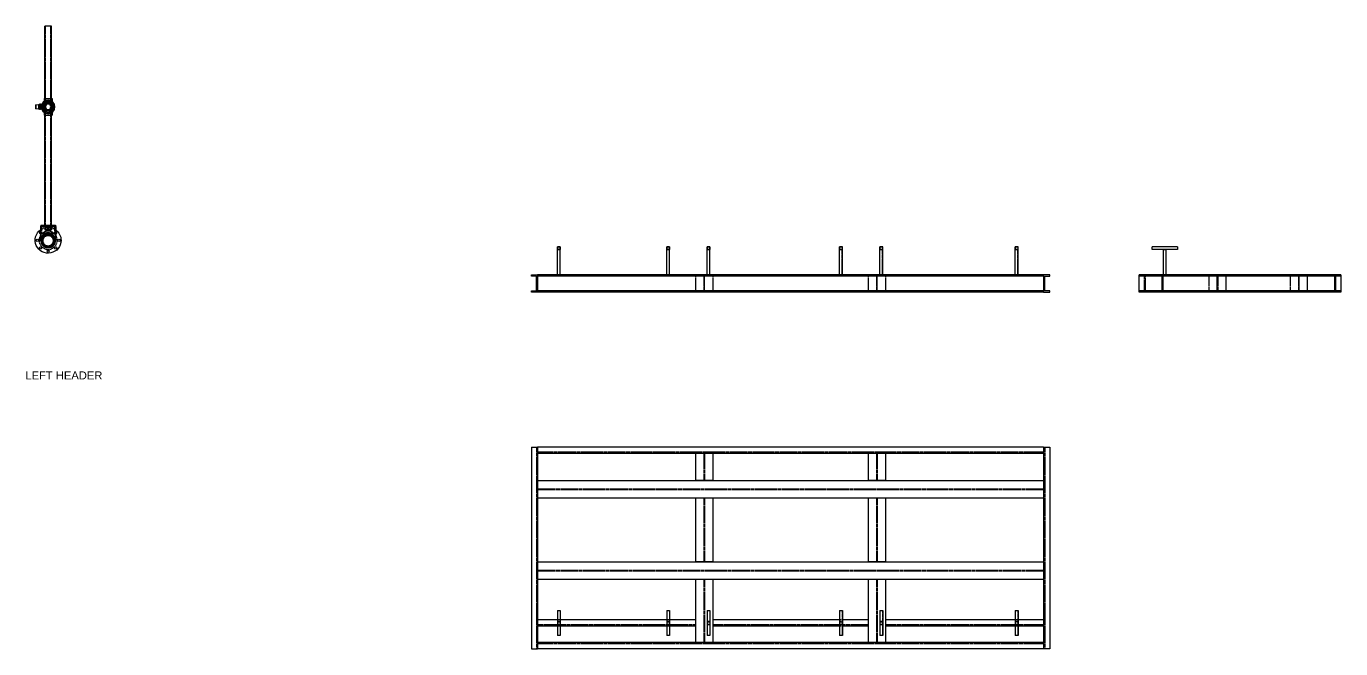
# Model space of a CAD drawing. Header units: inches. Extents: x 384 to 2495, y 344 to 1371.
# Drawn here: x 1453.6 to 1910.2, y 343.6 to 559.9 of the extents above; entities that cross this region are included whole.
import ezdxf

# ---------------------------------------------------------------- set-up
doc = ezdxf.new("R2010")
doc.units = ezdxf.units.IN
doc.header["$MEASUREMENT"] = 0
doc.linetypes.add('HIDDEN', pattern=[0.375, 0.25, -0.125])
doc.layers.add('HIDDEN', color=4, linetype='HIDDEN')
doc.layers.add('VISIBLE', color=7, linetype='Continuous')
doc.styles.get("Standard").update_dxf_attribs({"font": 'arial.ttf'})

msp = doc.modelspace()

# ---------------------------------------------------------------- linework, layer by layer
at = {"layer": 'HIDDEN'}
for p, q in [((1460.25, 533.47), (1460.25, 559.89)), ((1462.16, 533.47), (1462.16, 559.89)), ((1460.02, 533.47), (1460.02, 534.83)), ((1460.02, 533.33), (1460.02, 534.83)), ((1462.39, 533.47), (1462.39, 534.83)), ((1462.39, 533.33), (1462.39, 534.83)), ((1459.45, 532.67), (1458.96, 532.67)), ((1459.45, 531.11), (1458.96, 531.11)), ((1459.77, 533.78), (1459.77, 530)), ((1460.02, 533.47), (1462.39, 533.47)), ((1462.39, 533.33), (1460.02, 533.33)), ((1460.02, 530.59), (1462.39, 530.59)), ((1460.02, 528.96), (1460.02, 530.59)), ((1462.39, 530.46), (1460.02, 530.46)), ((1460.02, 528.96), (1460.02, 530.46)), ((1460.25, 489.14), (1460.25, 530.59)), ((1462.16, 489.14), (1462.16, 530.59)), ((1462.39, 528.96), (1462.39, 530.59)), ((1462.39, 528.96), (1462.39, 530.46)), ((1462.64, 533.78), (1462.64, 530)), ((1458.59, 490.27), (1463.81, 490.27)), ((1458.65, 490.61), (1461.2, 490.61)), ((1458.65, 490.39), (1458.65, 490.32)), ((1458.65, 490.32), (1461.2, 490.32)), ((1458.95, 490.39), (1458.95, 488.14)), ((1458.95, 490.39), (1458.95, 488.14)), ((1460.02, 490.74), (1460.02, 489.27)), ((1460.02, 489.27), (1462.39, 489.27)), ((1460.02, 489.27), (1460.02, 489.14)), ((1460.02, 489.14), (1462.39, 489.14)), ((1461.2, 490.61), (1463.75, 490.61)), ((1461.2, 490.32), (1463.75, 490.32)), ((1462.39, 490.74), (1462.39, 489.27)), ((1462.39, 489.27), (1462.39, 489.14)), ((1463.45, 490.39), (1463.45, 488.14)), ((1463.45, 490.39), (1463.45, 488.14)), ((1463.75, 490.39), (1463.75, 490.32)), ((1458.95, 488.14), (1461.2, 488.14)), ((1458.95, 488.14), (1458.95, 488.02)), ((1458.95, 488.02), (1458.95, 488.14)), ((1458.95, 488.14), (1461.2, 488.14)), ((1458.95, 488.02), (1461.2, 488.02)), ((1463.45, 488.02), (1458.95, 488.02)), ((1461.2, 488.14), (1463.45, 488.14)), ((1461.2, 488.14), (1463.45, 488.14)), ((1461.2, 488.02), (1463.45, 488.02)), ((1463.45, 488.14), (1463.45, 488.02)), ((1463.45, 488.02), (1463.45, 488.14)), ((1638.12, 473.52), (1638.12, 482.27)), ((1639.02, 473.52), (1639.02, 482.27)), ((1676.12, 473.52), (1676.12, 482.27)), ((1677.02, 473.52), (1677.02, 482.27)), ((1690.12, 473.52), (1690.12, 482.27)), ((1691.02, 473.52), (1691.02, 482.27)), ((1736.12, 473.52), (1736.12, 482.27)), ((1737.02, 473.52), (1737.02, 482.27)), ((1750.12, 473.52), (1750.12, 482.27)), ((1751.02, 473.52), (1751.02, 482.27)), ((1797.12, 473.52), (1797.12, 482.27)), ((1798.02, 473.52), (1798.02, 482.27)), ((1853.45, 483.22), (1844.7, 483.22)), ((1853.45, 482.32), (1844.7, 482.32)), ((1848.62, 473.52), (1848.62, 482.27)), ((1849.52, 473.52), (1849.52, 482.27)), ((1631.23, 473.51), (1686.07, 473.51)), ((1631.23, 473.28), (1686.07, 473.28)), ((1686.07, 473.52), (1686.07, 473.51)), ((1692.06, 473.51), (1686.07, 473.51)), ((1686.07, 473.51), (1686.07, 473.28)), ((1686.07, 473.28), (1686.07, 467.75)), ((1686.07, 473.28), (1688.83, 473.28)), ((1688.83, 473.28), (1689.31, 473.28)), ((1688.95, 473.15), (1688.95, 467.87)), ((1689.18, 467.87), (1689.18, 473.15)), ((1689.31, 473.28), (1692.06, 473.28)), ((1692.06, 473.52), (1692.06, 473.51)), ((1692.06, 473.51), (1746.08, 473.51)), ((1692.06, 473.28), (1692.06, 473.51)), ((1692.06, 473.28), (1692.06, 467.75)), ((1692.06, 473.28), (1746.08, 473.28)), ((1746.08, 473.52), (1746.08, 473.51)), ((1752.07, 473.51), (1746.08, 473.51)), ((1746.08, 473.51), (1746.08, 473.28)), ((1746.08, 473.28), (1746.08, 467.75)), ((1746.08, 473.28), (1748.84, 473.28)), ((1748.84, 473.28), (1749.32, 473.28)), ((1748.96, 473.15), (1748.96, 467.87)), ((1749.19, 467.87), (1749.19, 473.15)), ((1749.32, 473.28), (1752.07, 473.28)), ((1752.07, 473.52), (1752.07, 473.51)), ((1752.07, 473.28), (1752.07, 473.51)), ((1752.07, 473.51), (1806.92, 473.51)), ((1752.07, 473.28), (1752.07, 467.75)), ((1752.07, 473.28), (1806.92, 473.28)), ((1841.87, 473.08), (1841.87, 467.96)), ((1842.31, 467.52), (1842.31, 473.52)), ((1864.36, 473.51), (1842.31, 473.51)), ((1864.36, 473.28), (1842.31, 473.28)), ((1847.99, 473.52), (1847.99, 467.52)), ((1848.43, 467.96), (1848.43, 473.08)), ((1850.15, 473.08), (1850.15, 473.52)), ((1864.36, 473.51), (1870.35, 473.51)), ((1864.36, 473.28), (1864.36, 473.51)), ((1864.36, 473.28), (1864.36, 473.15)), ((1867.12, 473.28), (1864.36, 473.28)), ((1864.36, 473.15), (1864.36, 467.87)), ((1867.24, 467.87), (1867.24, 473.15)), ((1867.47, 473.15), (1867.47, 467.87)), ((1870.35, 473.28), (1867.6, 473.28)), ((1892.6, 473.51), (1870.35, 473.51)), ((1870.35, 473.51), (1870.35, 473.28)), ((1870.35, 473.15), (1870.35, 473.28)), ((1892.6, 473.28), (1870.35, 473.28)), ((1870.35, 467.87), (1870.35, 473.15)), ((1892.6, 473.51), (1892.6, 473.28)), ((1898.59, 473.51), (1892.6, 473.51)), ((1892.6, 473.28), (1892.6, 473.15)), ((1892.6, 473.28), (1895.36, 473.28)), ((1892.6, 473.15), (1892.6, 467.87)), ((1895.48, 473.15), (1895.48, 467.87)), ((1895.71, 467.87), (1895.71, 473.15)), ((1895.84, 473.28), (1898.59, 473.28)), ((1907.99, 473.51), (1898.59, 473.51)), ((1898.59, 473.28), (1898.59, 473.51)), ((1898.59, 473.15), (1898.59, 473.28)), ((1907.99, 473.28), (1898.59, 473.28)), ((1898.59, 467.87), (1898.59, 473.15)), ((1907.99, 473.52), (1907.99, 467.52)), ((1908.43, 467.96), (1908.43, 473.08)), ((1631.23, 467.75), (1686.07, 467.75)), ((1688.83, 467.75), (1686.07, 467.75)), ((1686.07, 467.75), (1686.07, 467.52)), ((1688.83, 467.75), (1689.31, 467.75)), ((1692.06, 467.75), (1689.31, 467.75)), ((1692.06, 467.75), (1746.08, 467.75)), ((1692.06, 467.52), (1692.06, 467.75)), ((1748.84, 467.75), (1746.08, 467.75)), ((1746.08, 467.75), (1746.08, 467.52)), ((1748.84, 467.75), (1749.32, 467.75)), ((1752.07, 467.75), (1749.32, 467.75)), ((1752.07, 467.52), (1752.07, 467.75)), ((1752.07, 467.75), (1806.92, 467.75)), ((1864.36, 467.75), (1842.31, 467.75)), ((1850.15, 467.52), (1850.15, 467.96)), ((1864.36, 467.87), (1864.36, 467.75)), ((1864.36, 467.75), (1867.12, 467.75)), ((1864.36, 467.52), (1864.36, 467.75)), ((1867.6, 467.75), (1870.35, 467.75)), ((1870.35, 467.75), (1870.35, 467.87)), ((1892.6, 467.75), (1870.35, 467.75)), ((1870.35, 467.75), (1870.35, 467.52)), ((1892.6, 467.87), (1892.6, 467.75)), ((1895.36, 467.75), (1892.6, 467.75)), ((1892.6, 467.75), (1892.6, 467.52)), ((1898.59, 467.75), (1895.84, 467.75)), ((1898.59, 467.75), (1898.59, 467.87)), ((1907.99, 467.75), (1898.59, 467.75)), ((1898.59, 467.52), (1898.59, 467.75)), ((1630.79, 413.59), (1630.79, 343.59)), ((1806.92, 411.87), (1631.23, 411.87)), ((1688.95, 411.43), (1688.95, 402.03)), ((1689.18, 411.43), (1689.18, 402.03)), ((1748.96, 411.43), (1748.96, 402.03)), ((1749.19, 411.43), (1749.19, 402.03)), ((1807.35, 413.59), (1807.35, 343.59)), ((1631.23, 399.15), (1806.92, 399.15)), ((1631.23, 398.92), (1806.92, 398.92)), ((1688.95, 396.04), (1688.95, 373.79)), ((1689.18, 396.04), (1689.18, 373.79)), ((1748.96, 396.04), (1748.96, 373.79)), ((1749.19, 396.04), (1749.19, 373.79)), ((1631.23, 370.91), (1806.92, 370.91)), ((1631.23, 370.68), (1806.92, 370.68)), ((1688.95, 367.8), (1688.95, 345.75)), ((1689.18, 367.8), (1689.18, 345.75)), ((1748.96, 367.8), (1748.96, 345.75)), ((1749.19, 367.8), (1749.19, 345.75)), ((1638.12, 356.89), (1638.12, 348.14)), ((1639.02, 356.89), (1639.02, 348.14)), ((1676.12, 356.89), (1676.12, 348.14)), ((1677.02, 356.89), (1677.02, 348.14)), ((1690.12, 356.89), (1690.12, 348.14)), ((1691.02, 356.89), (1691.02, 348.14)), ((1736.12, 356.89), (1736.12, 348.14)), ((1737.02, 356.89), (1737.02, 348.14)), ((1750.12, 356.89), (1750.12, 348.14)), ((1751.02, 356.89), (1751.02, 348.14)), ((1797.12, 356.89), (1797.12, 348.14)), ((1798.02, 356.89), (1798.02, 348.14)), ((1686.07, 351.87), (1631.23, 351.87)), ((1639.07, 353.59), (1638.07, 353.59)), ((1639.07, 353.01), (1638.07, 353.01)), ((1638.07, 352.01), (1639.07, 352.01)), ((1638.12, 352.96), (1639.02, 352.96)), ((1639.02, 352.06), (1638.12, 352.06)), ((1677.07, 353.59), (1676.07, 353.59)), ((1677.07, 353.01), (1676.07, 353.01)), ((1676.07, 352.01), (1677.07, 352.01)), ((1676.12, 352.96), (1677.02, 352.96)), ((1677.02, 352.06), (1676.12, 352.06)), ((1691.07, 353.01), (1690.07, 353.01)), ((1690.07, 352.01), (1691.07, 352.01)), ((1690.12, 352.96), (1691.02, 352.96)), ((1691.02, 352.06), (1690.12, 352.06)), ((1746.08, 351.87), (1692.06, 351.87)), ((1737.07, 353.59), (1736.07, 353.59)), ((1737.07, 353.01), (1736.07, 353.01)), ((1736.07, 352.01), (1737.07, 352.01)), ((1736.12, 352.96), (1737.02, 352.96)), ((1737.02, 352.06), (1736.12, 352.06)), ((1751.07, 353.01), (1750.07, 353.01)), ((1750.07, 352.01), (1751.07, 352.01)), ((1750.12, 352.96), (1751.02, 352.96)), ((1751.02, 352.06), (1750.12, 352.06)), ((1806.92, 351.87), (1752.07, 351.87)), ((1798.07, 353.59), (1797.07, 353.59)), ((1798.07, 353.01), (1797.07, 353.01)), ((1797.07, 352.01), (1798.07, 352.01)), ((1797.12, 352.96), (1798.02, 352.96)), ((1798.02, 352.06), (1797.12, 352.06)), ((1639.07, 351.43), (1638.07, 351.43)), ((1677.07, 351.43), (1676.07, 351.43)), ((1737.07, 351.43), (1736.07, 351.43)), ((1798.07, 351.43), (1797.07, 351.43)), ((1806.92, 345.31), (1631.23, 345.31))]:
    msp.add_line(p, q, dxfattribs=at)
at = {"layer": 'HIDDEN', "extrusion": (0, 0, -1)}
for centre, radius in [((-1461.2, 531.89), 2.02), ((-1461.2, 531.89), 1.92), ((-1461.2, 485.52), 3.16), ((-1461.2, 485.52), 1.89), ((-1461.2, 485.23), 1.89)]:
    msp.add_circle(centre, radius, dxfattribs=at)
at = {"layer": 'HIDDEN'}
for centre, radius in [((1461.2, 531.89), 1.44), ((1461.2, 489.27), 0.375), ((1461.2, 485.52), 2.25), ((1461.2, 485.52), 2.25), ((1461.2, 485.23), 2.25), ((1461.2, 485.52), 2.15)]:
    msp.add_circle(centre, radius, dxfattribs=at)
at = {"layer": 'HIDDEN', "extrusion": (0, 0, -1)}
for centre, radius, start, end in [((-1461.2, 485.52), 4.5, 54.3147, 125.6853), ((-1461.2, 485.52), 2.61, 0, 180), ((-1688.83, 473.15), 0.125, 90, 180), ((-1689.31, 473.15), 0.125, 0, 90), ((-1748.84, 473.15), 0.125, 90, 180), ((-1749.32, 473.15), 0.125, 0, 90), ((-1895.36, 473.15), 0.125, 90, 180), ((-1895.84, 473.15), 0.125, 0, 90), ((-1688.83, 467.87), 0.125, 180, 270), ((-1689.31, 467.87), 0.125, 270, 0), ((-1748.84, 467.87), 0.125, 180, 270), ((-1749.32, 467.87), 0.125, 270, 0), ((-1895.36, 467.87), 0.125, 180, 270), ((-1895.84, 467.87), 0.125, 270, 0)]:
    msp.add_arc(centre, radius, start, end, dxfattribs=at)
at = {"layer": 'HIDDEN'}
for centre, radius, start, end in [((1458.55, 488.17), 0.375, 0, 85.9247), ((1463.85, 488.17), 0.375, 94.0753, 265.9247), ((1458.55, 488.17), 0.375, 274.0753, 0), ((1461.2, 485.52), 2.63, 90, 173.7454), ((1461.2, 485.52), 2.62, 6.2546, 90), ((1867.12, 473.15), 0.125, 0, 90), ((1867.6, 473.15), 0.125, 90, 180), ((1867.12, 467.87), 0.125, 270, 0), ((1867.6, 467.87), 0.125, 180, 270)]:
    msp.add_arc(centre, radius, start, end, dxfattribs=at)
at = {"layer": 'VISIBLE'}
for p, q in [((1462.39, 559.89), (1460.02, 559.89)), ((1460.02, 534.83), (1460.02, 559.89)), ((1462.39, 534.83), (1462.39, 559.89)), ((1459.77, 534.83), (1461.2, 534.83)), ((1459.77, 534.83), (1459.77, 533.78)), ((1461.2, 534.83), (1462.64, 534.83)), ((1462.64, 534.83), (1462.64, 533.78)), ((1456.81, 532.54), (1456.98, 532.57)), ((1456.81, 532.54), (1456.81, 531.25)), ((1456.98, 531.21), (1456.81, 531.25)), ((1456.98, 532.57), (1457.8, 532.75)), ((1456.98, 532.57), (1456.98, 531.21)), ((1457.8, 531.04), (1456.98, 531.21)), ((1457.91, 532.75), (1457.8, 532.75)), ((1457.8, 532.75), (1457.8, 531.04)), ((1457.91, 531.04), (1457.8, 531.04)), ((1457.91, 532.75), (1457.91, 531.04)), ((1458.09, 532.39), (1457.91, 532.39)), ((1458.09, 531.39), (1457.91, 531.39)), ((1458.09, 532.77), (1458.09, 531.02)), ((1458.22, 532.77), (1458.09, 532.77)), ((1458.22, 531.02), (1458.09, 531.02)), ((1458.22, 532.77), (1458.22, 531.02)), ((1458.22, 532.63), (1458.22, 532.64)), ((1458.23, 532.62), (1458.22, 532.63)), ((1458.22, 532.63), (1458.22, 532.63)), ((1458.23, 531.17), (1458.22, 531.16)), ((1458.22, 531.16), (1458.22, 531.15)), ((1458.22, 531.15), (1458.22, 531.14)), ((1458.23, 532.61), (1458.23, 532.62)), ((1458.23, 532.6), (1458.23, 532.61)), ((1458.24, 532.59), (1458.23, 532.6)), ((1458.24, 531.2), (1458.23, 531.19)), ((1458.23, 531.19), (1458.23, 531.18)), ((1458.23, 531.18), (1458.23, 531.17)), ((1458.24, 532.58), (1458.24, 532.59)), ((1458.25, 532.57), (1458.24, 532.58)), ((1458.25, 531.22), (1458.24, 531.21)), ((1458.24, 531.21), (1458.24, 531.2)), ((1458.26, 532.56), (1458.25, 532.57)), ((1458.26, 531.23), (1458.25, 531.22)), ((1458.27, 532.55), (1458.26, 532.56)), ((1458.27, 531.24), (1458.26, 531.23)), ((1458.27, 532.54), (1458.27, 532.55)), ((1458.28, 532.54), (1458.27, 532.54)), ((1458.28, 531.25), (1458.27, 531.25)), ((1458.27, 531.25), (1458.27, 531.24)), ((1458.3, 532.53), (1458.28, 532.54)), ((1458.3, 531.26), (1458.28, 531.25)), ((1458.31, 532.53), (1458.3, 532.53)), ((1458.31, 531.26), (1458.3, 531.26)), ((1458.32, 532.52), (1458.31, 532.53)), ((1458.32, 531.27), (1458.31, 531.26)), ((1458.33, 532.52), (1458.32, 532.52)), ((1458.33, 531.27), (1458.32, 531.27)), ((1458.34, 532.52), (1458.33, 532.52)), ((1458.34, 531.27), (1458.33, 531.27)), ((1458.35, 532.52), (1458.34, 532.52)), ((1458.35, 531.27), (1458.34, 531.27)), ((1458.35, 532.52), (1458.37, 532.52)), ((1458.35, 531.27), (1458.37, 531.27)), ((1458.37, 532.52), (1458.38, 532.52)), ((1458.37, 531.27), (1458.38, 531.27)), ((1458.38, 532.52), (1458.39, 532.53)), ((1458.38, 531.27), (1458.39, 531.26)), ((1458.39, 532.53), (1458.4, 532.53)), ((1458.39, 531.26), (1458.4, 531.26)), ((1458.4, 532.53), (1458.41, 532.54)), ((1458.4, 531.26), (1458.41, 531.25)), ((1458.41, 532.54), (1458.42, 532.54)), ((1458.41, 531.25), (1458.42, 531.25)), ((1458.42, 532.54), (1458.43, 532.55)), ((1458.42, 531.25), (1458.43, 531.24)), ((1458.43, 532.55), (1458.44, 532.56)), ((1458.43, 531.24), (1458.44, 531.23)), ((1458.44, 532.56), (1458.45, 532.57)), ((1458.44, 531.23), (1458.45, 531.22)), ((1458.45, 532.58), (1458.46, 532.59)), ((1458.45, 532.57), (1458.45, 532.58)), ((1458.45, 531.22), (1458.45, 531.21)), ((1458.45, 531.21), (1458.46, 531.2)), ((1458.46, 532.6), (1458.47, 532.61)), ((1458.46, 532.59), (1458.46, 532.6)), ((1458.46, 531.2), (1458.46, 531.19)), ((1458.46, 531.19), (1458.47, 531.18)), ((1458.47, 532.77), (1458.47, 531.02)), ((1458.6, 532.77), (1458.47, 532.77)), ((1458.47, 532.63), (1458.47, 532.64)), ((1458.47, 532.63), (1458.47, 532.63)), ((1458.47, 532.62), (1458.47, 532.63)), ((1458.47, 532.61), (1458.47, 532.62)), ((1458.47, 531.18), (1458.47, 531.17)), ((1458.47, 531.17), (1458.47, 531.16)), ((1458.47, 531.16), (1458.47, 531.15)), ((1458.47, 531.15), (1458.47, 531.14)), ((1458.6, 531.02), (1458.47, 531.02)), ((1458.6, 532.77), (1458.6, 531.02)), ((1458.96, 532.67), (1458.6, 532.67)), ((1458.96, 531.11), (1458.6, 531.11)), ((1459.77, 530), (1459.77, 528.96)), ((1462.64, 530), (1462.64, 528.96)), ((1459.77, 528.96), (1461.2, 528.96)), ((1460.02, 490.74), (1460.02, 528.96)), ((1461.2, 528.96), (1462.64, 528.96)), ((1462.39, 490.74), (1462.39, 528.96)), ((1458.58, 490.27), (1458.59, 490.27)), ((1458.58, 490.27), (1458.58, 485.52)), ((1458.59, 490.39), (1461.2, 490.39)), ((1458.59, 490.39), (1458.59, 485.52)), ((1458.65, 490.74), (1461.2, 490.74)), ((1458.65, 490.74), (1458.65, 490.44)), ((1458.65, 490.44), (1461.2, 490.44)), ((1458.65, 490.44), (1458.65, 490.39)), ((1458.95, 490.44), (1458.95, 490.39)), ((1461.2, 490.74), (1463.75, 490.74)), ((1461.2, 490.44), (1463.75, 490.44)), ((1461.2, 490.39), (1463.81, 490.39)), ((1463.45, 490.44), (1463.45, 490.39)), ((1463.75, 490.74), (1463.75, 490.44)), ((1463.75, 490.44), (1463.75, 490.39)), ((1463.81, 490.39), (1463.81, 485.52)), ((1463.81, 490.27), (1463.83, 490.27)), ((1463.83, 490.27), (1463.83, 485.52)), ((1639.07, 483.27), (1638.07, 483.27)), ((1638.07, 483.27), (1638.07, 482.27)), ((1638.07, 482.27), (1639.07, 482.27)), ((1638.07, 473.52), (1638.07, 482.27)), ((1638.12, 482.32), (1638.12, 483.22)), ((1638.12, 483.22), (1639.02, 483.22)), ((1639.02, 482.32), (1638.12, 482.32)), ((1639.02, 483.22), (1639.02, 482.32)), ((1639.07, 482.27), (1639.07, 483.27)), ((1639.07, 473.52), (1639.07, 482.27)), ((1677.07, 483.27), (1676.07, 483.27)), ((1676.07, 483.27), (1676.07, 482.27)), ((1676.07, 482.27), (1677.07, 482.27)), ((1676.07, 473.52), (1676.07, 482.27)), ((1676.12, 482.32), (1676.12, 483.22)), ((1676.12, 483.22), (1677.02, 483.22)), ((1677.02, 482.32), (1676.12, 482.32)), ((1677.02, 483.22), (1677.02, 482.32)), ((1677.07, 482.27), (1677.07, 483.27)), ((1677.07, 473.52), (1677.07, 482.27)), ((1691.07, 483.27), (1690.07, 483.27)), ((1690.07, 483.27), (1690.07, 482.27)), ((1690.07, 482.27), (1691.07, 482.27)), ((1690.07, 473.52), (1690.07, 482.27)), ((1690.12, 482.32), (1690.12, 483.22)), ((1690.12, 483.22), (1691.02, 483.22)), ((1691.02, 482.32), (1690.12, 482.32)), ((1691.02, 483.22), (1691.02, 482.32)), ((1691.07, 482.27), (1691.07, 483.27)), ((1691.07, 473.52), (1691.07, 482.27)), ((1737.07, 483.27), (1736.07, 483.27)), ((1736.07, 483.27), (1736.07, 482.27)), ((1736.07, 482.27), (1737.07, 482.27)), ((1736.07, 473.52), (1736.07, 482.27)), ((1736.12, 482.32), (1736.12, 483.22)), ((1736.12, 483.22), (1737.02, 483.22)), ((1737.02, 482.32), (1736.12, 482.32)), ((1737.02, 483.22), (1737.02, 482.32)), ((1737.07, 482.27), (1737.07, 483.27)), ((1737.07, 473.52), (1737.07, 482.27)), ((1751.07, 483.27), (1750.07, 483.27)), ((1750.07, 483.27), (1750.07, 482.27)), ((1750.07, 482.27), (1751.07, 482.27)), ((1750.07, 473.52), (1750.07, 482.27)), ((1750.12, 482.32), (1750.12, 483.22)), ((1750.12, 483.22), (1751.02, 483.22)), ((1751.02, 482.32), (1750.12, 482.32)), ((1751.02, 483.22), (1751.02, 482.32)), ((1751.07, 482.27), (1751.07, 483.27)), ((1751.07, 473.52), (1751.07, 482.27)), ((1798.07, 483.27), (1797.07, 483.27)), ((1797.07, 483.27), (1797.07, 482.27)), ((1797.07, 482.27), (1798.07, 482.27)), ((1797.07, 473.52), (1797.07, 482.27)), ((1797.12, 482.32), (1797.12, 483.22)), ((1797.12, 483.22), (1798.02, 483.22)), ((1798.02, 482.32), (1797.12, 482.32)), ((1798.02, 483.22), (1798.02, 482.32)), ((1798.07, 482.27), (1798.07, 483.27)), ((1798.07, 473.52), (1798.07, 482.27)), ((1853.45, 483.27), (1844.7, 483.27)), ((1844.7, 482.27), (1844.7, 483.27)), ((1853.45, 482.27), (1844.7, 482.27)), ((1848.57, 473.52), (1848.57, 482.27)), ((1848.57, 482.27), (1849.57, 482.27)), ((1849.57, 473.52), (1849.57, 482.27)), ((1853.45, 483.27), (1853.45, 482.27)), ((1629.07, 473.52), (1631.23, 473.52)), ((1629.07, 473.08), (1629.07, 473.52)), ((1630.79, 473.08), (1629.07, 473.08)), ((1630.79, 467.96), (1630.79, 473.08)), ((1806.92, 473.52), (1631.23, 473.52)), ((1631.23, 473.52), (1631.23, 473.08)), ((1631.23, 473.52), (1631.23, 467.52)), ((1806.92, 473.08), (1631.23, 473.08)), ((1806.92, 473.52), (1806.92, 473.08)), ((1809.07, 473.52), (1806.92, 473.52)), ((1806.92, 473.52), (1806.92, 467.52)), ((1807.35, 467.96), (1807.35, 473.08)), ((1807.35, 473.08), (1809.07, 473.08)), ((1809.07, 473.08), (1809.07, 473.52)), ((1840.15, 473.08), (1840.15, 473.52)), ((1910.15, 473.52), (1840.15, 473.52)), ((1840.15, 467.96), (1840.15, 473.08)), ((1910.15, 473.08), (1840.15, 473.08)), ((1910.15, 473.52), (1910.15, 473.08)), ((1910.15, 473.08), (1910.15, 467.96)), ((1629.07, 467.96), (1630.79, 467.96)), ((1629.07, 467.52), (1629.07, 467.96)), ((1631.23, 467.52), (1629.07, 467.52)), ((1631.23, 467.52), (1631.23, 467.96)), ((1806.92, 467.96), (1631.23, 467.96)), ((1806.92, 467.52), (1631.23, 467.52)), ((1806.92, 467.96), (1806.92, 467.52)), ((1806.92, 467.52), (1809.07, 467.52)), ((1809.07, 467.96), (1807.35, 467.96)), ((1809.07, 467.52), (1809.07, 467.96)), ((1840.15, 467.52), (1840.15, 467.96)), ((1910.15, 467.96), (1840.15, 467.96)), ((1910.15, 467.52), (1840.15, 467.52)), ((1910.15, 467.96), (1910.15, 467.52)), ((1629.07, 413.59), (1631.23, 413.59)), ((1629.07, 413.59), (1629.07, 343.59)), ((1806.92, 413.59), (1631.23, 413.59)), ((1631.23, 411.43), (1631.23, 413.59)), ((1631.23, 413.59), (1631.23, 343.59)), ((1806.92, 411.43), (1631.23, 411.43)), ((1686.07, 411.43), (1686.07, 402.03)), ((1692.06, 411.43), (1692.06, 402.03)), ((1746.08, 411.43), (1746.08, 402.03)), ((1752.07, 411.43), (1752.07, 402.03)), ((1806.92, 413.59), (1806.92, 411.43)), ((1806.92, 413.59), (1809.07, 413.59)), ((1806.92, 413.59), (1806.92, 343.59)), ((1809.07, 413.59), (1809.07, 343.59)), ((1631.23, 402.03), (1806.92, 402.03)), ((1692.06, 402.03), (1686.07, 402.03)), ((1752.07, 402.03), (1746.08, 402.03)), ((1631.23, 396.04), (1806.92, 396.04)), ((1686.07, 396.04), (1686.07, 373.79)), ((1686.07, 396.04), (1692.06, 396.04)), ((1692.06, 396.04), (1692.06, 373.79)), ((1746.08, 396.04), (1746.08, 373.79)), ((1746.08, 396.04), (1752.07, 396.04)), ((1752.07, 396.04), (1752.07, 373.79)), ((1631.23, 373.79), (1806.92, 373.79)), ((1692.06, 373.79), (1686.07, 373.79)), ((1752.07, 373.79), (1746.08, 373.79)), ((1631.23, 367.8), (1806.92, 367.8)), ((1686.07, 367.8), (1686.07, 353.59)), ((1686.07, 367.8), (1692.06, 367.8)), ((1692.06, 367.8), (1692.06, 353.59)), ((1746.08, 367.8), (1746.08, 353.59)), ((1746.08, 367.8), (1752.07, 367.8)), ((1752.07, 367.8), (1752.07, 353.59)), ((1638.07, 356.89), (1639.07, 356.89)), ((1638.07, 356.89), (1638.07, 348.14)), ((1639.07, 356.89), (1639.07, 348.14)), ((1676.07, 356.89), (1677.07, 356.89)), ((1676.07, 356.89), (1676.07, 348.14)), ((1677.07, 356.89), (1677.07, 348.14)), ((1690.07, 356.89), (1691.07, 356.89)), ((1690.07, 356.89), (1690.07, 348.14)), ((1691.07, 356.89), (1691.07, 348.14)), ((1736.07, 356.89), (1737.07, 356.89)), ((1736.07, 356.89), (1736.07, 348.14)), ((1737.07, 356.89), (1737.07, 348.14)), ((1750.07, 356.89), (1751.07, 356.89)), ((1750.07, 356.89), (1750.07, 348.14)), ((1751.07, 356.89), (1751.07, 348.14)), ((1797.07, 356.89), (1798.07, 356.89)), ((1797.07, 356.89), (1797.07, 348.14)), ((1798.07, 356.89), (1798.07, 348.14)), ((1631.23, 351.43), (1631.23, 353.59)), ((1638.07, 353.59), (1631.23, 353.59)), ((1676.07, 353.59), (1639.07, 353.59)), ((1686.07, 353.59), (1677.07, 353.59)), ((1686.07, 353.59), (1686.07, 351.43)), ((1692.06, 353.59), (1692.06, 351.43)), ((1736.07, 353.59), (1692.06, 353.59)), ((1746.08, 353.59), (1737.07, 353.59)), ((1746.08, 353.59), (1746.08, 351.43)), ((1752.07, 353.59), (1752.07, 351.43)), ((1797.07, 353.59), (1752.07, 353.59)), ((1806.92, 353.59), (1798.07, 353.59)), ((1806.92, 353.59), (1806.92, 351.43)), ((1638.07, 351.43), (1631.23, 351.43)), ((1639.07, 348.14), (1638.07, 348.14)), ((1676.07, 351.43), (1639.07, 351.43)), ((1677.07, 348.14), (1676.07, 348.14)), ((1686.07, 351.43), (1677.07, 351.43)), ((1686.07, 351.43), (1686.07, 345.75)), ((1691.07, 348.14), (1690.07, 348.14)), ((1736.07, 351.43), (1692.06, 351.43)), ((1692.06, 351.43), (1692.06, 345.75)), ((1737.07, 348.14), (1736.07, 348.14)), ((1746.08, 351.43), (1737.07, 351.43)), ((1746.08, 351.43), (1746.08, 345.75)), ((1751.07, 348.14), (1750.07, 348.14)), ((1797.07, 351.43), (1752.07, 351.43)), ((1752.07, 351.43), (1752.07, 345.75)), ((1798.07, 348.14), (1797.07, 348.14)), ((1806.92, 351.43), (1798.07, 351.43)), ((1629.07, 343.59), (1631.23, 343.59)), ((1806.92, 345.75), (1631.23, 345.75)), ((1631.23, 345.75), (1631.23, 343.59)), ((1806.92, 343.59), (1631.23, 343.59)), ((1806.92, 345.75), (1806.92, 343.59)), ((1809.07, 343.59), (1806.92, 343.59))]:
    msp.add_line(p, q, dxfattribs=at)
at = {"layer": 'VISIBLE', "extrusion": (0, 0, -1)}
for radius in [2.38, 1.46, 0.957]:
    msp.add_circle((-1461.2, 531.89), radius, dxfattribs=at)
at = {"layer": 'VISIBLE'}
for centre, radius in [((1461.2, 531.89), 1.19), ((1457.45, 485.52), 0.375), ((1464.95, 485.52), 0.375), ((1458.55, 482.87), 0.375), ((1461.2, 481.77), 0.375), ((1463.85, 482.87), 0.375)]:
    msp.add_circle(centre, radius, dxfattribs=at)
at = {"layer": 'VISIBLE', "extrusion": (0, 0, -1)}
for start, end in [(180, 54.3147), (125.6853, 180)]:
    msp.add_arc((-1461.2, 485.52), 4.5, start, end, dxfattribs=at)
at = {"layer": 'VISIBLE'}
for centre, radius, start, end in [((1458.55, 488.17), 0.375, 85.9247, 274.0753), ((1463.85, 488.17), 0.375, 0, 94.0753), ((1461.2, 485.52), 2.62, 173.7454, 6.2546), ((1461.2, 485.52), 2.61, 180, 0), ((1463.85, 488.17), 0.375, 265.9247, 0)]:
    msp.add_arc(centre, radius, start, end, dxfattribs=at)

# ---------------------------------------------------------------- texts
at = {"layer": 'VISIBLE', "insert": (1453.3, 439.96), "char_height": 2.7796, "attachment_point": 1}
msp.add_mtext_dynamic_manual_height_columns('LEFT HEADER', width=33.2666, gutter_width=1, heights=[0], dxfattribs=at)

doc.saveas('drawing.dxf')
